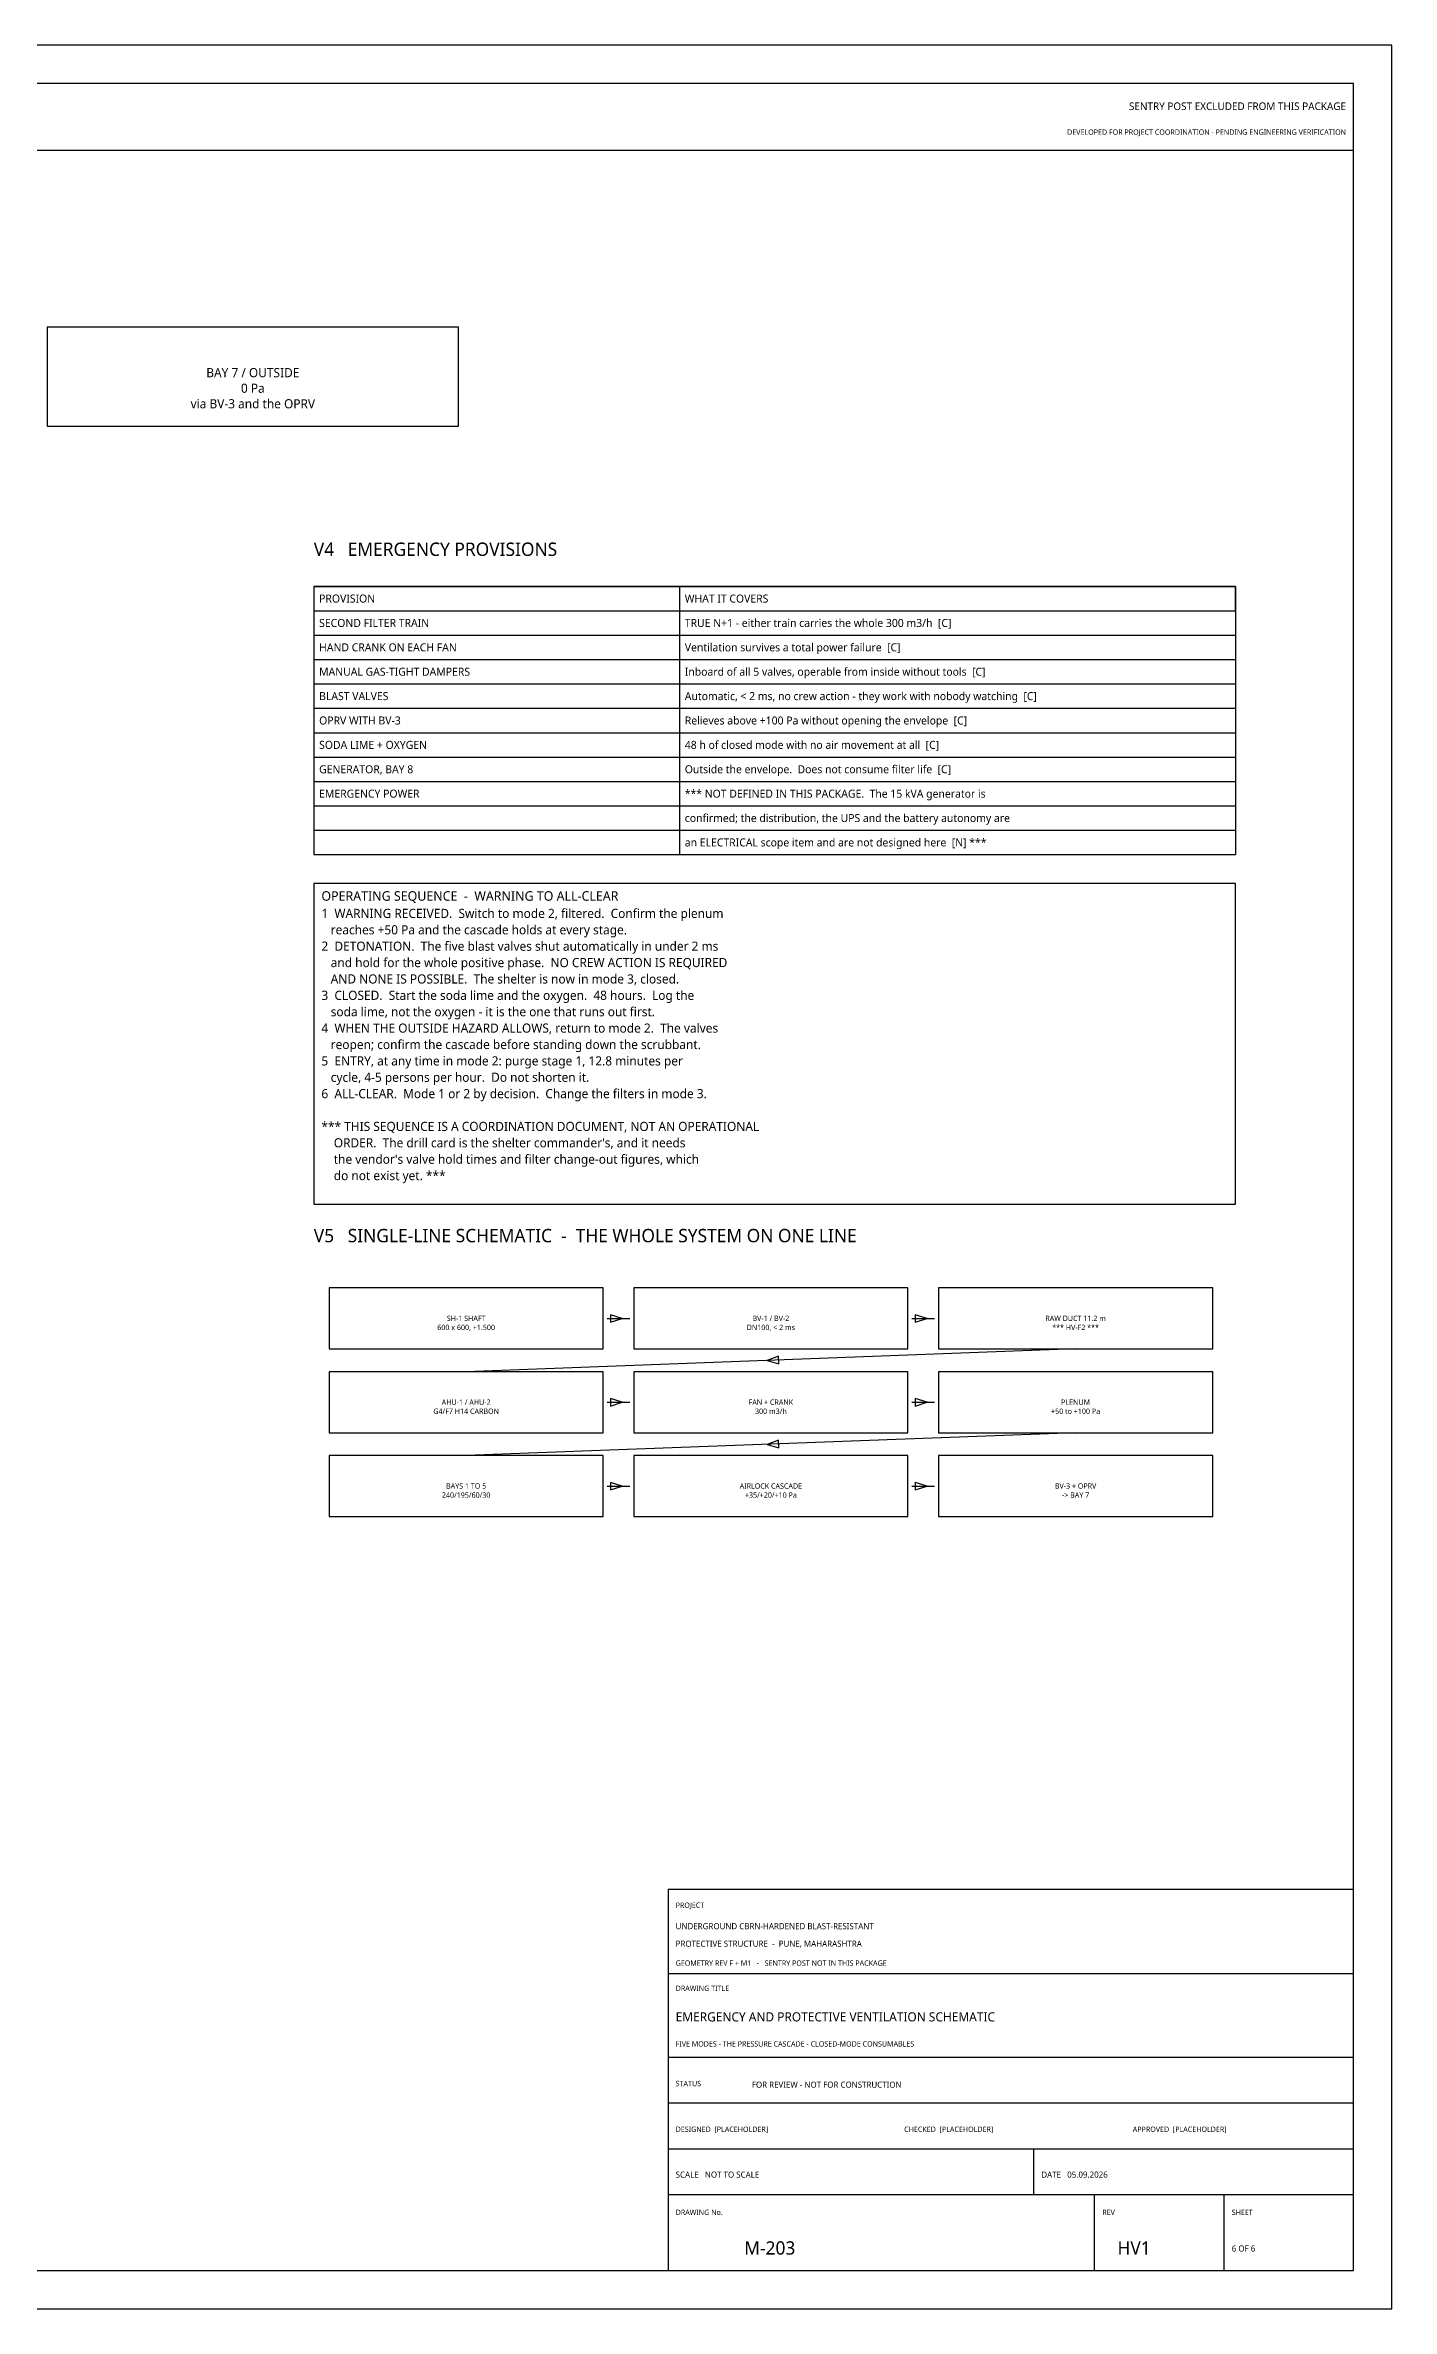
# Model space of a CAD drawing. Header units: millimetres. Extents: x 0 to 841, y 0 to 594.
# Drawn here: x 488 to 841, y 0 to 594 of the extents above; entities that cross this region are included whole.
import ezdxf
from ezdxf.enums import TextEntityAlignment as Align

# ---------------------------------------------------------------- set-up
doc = ezdxf.new("R2010")
doc.units = ezdxf.units.MM
for name, color, linetype in [('M-AIRFLOW', 1, 'Continuous'), ('M-DAMPER', 6, 'Continuous'), ('M-DUCT-EXH', 1, 'Continuous'), ('M-DUCT-FRESH', 4, 'Continuous'), ('M-DUCT-RETURN', 3, 'Continuous'), ('M-DUCT-SUPPLY', 5, 'Continuous'), ('M-EQUIP', 2, 'Continuous'), ('M-FLAG', 1, 'Continuous'), ('M-TABLE', 7, 'Continuous'), ('M-TEXT', 7, 'Continuous'), ('M-TITLE', 7, 'Continuous'), ('S-NOTE', 7, 'Continuous'), ('S-TITLE', 7, 'Continuous')]:
    doc.layers.add(name, color=color, linetype=linetype)
doc.styles.add('OpenSans', font='OpenSans-Regular.ttf')

msp = doc.modelspace()

# ---------------------------------------------------------------- linework, layer by layer
at = {"layer": 'M-AIRFLOW'}
for p, q in [((635, 259.875), (641, 259.875)), ((715, 259.875), (721, 259.875)), ((758, 251.875), (598, 245.875)), ((635, 237.875), (641, 237.875)), ((715, 237.875), (721, 237.875)), ((758, 229.875), (598, 223.875)), ((635, 215.875), (641, 215.875)), ((715, 215.875), (721, 215.875))]:
    msp.add_line(p, q, dxfattribs=at)
for points in [[(639, 259.875), (635.92, 260.865), (635.92, 258.885)], [(719, 259.875), (715.92, 260.865), (715.92, 258.885)], [(677.001, 248.838), (680.116, 247.964), (680.041, 249.942)], [(639, 237.875), (635.92, 238.865), (635.92, 236.885)], [(719, 237.875), (715.92, 238.865), (715.92, 236.885)], [(677.001, 226.838), (680.116, 225.964), (680.041, 227.942)], [(639, 215.875), (635.92, 216.865), (635.92, 214.885)], [(719, 215.875), (715.92, 216.865), (715.92, 214.885)]]:
    msp.add_lwpolyline(points, close=True, dxfattribs=at)
at = {"layer": 'M-DAMPER'}
msp.add_lwpolyline([(642, 251.875), (714, 251.875), (714, 267.875), (642, 267.875)], close=True, dxfattribs=at)
at = {"layer": 'M-DUCT-EXH'}
for points in [[(488, 494), (596, 494), (596, 520), (488, 520)], [(722, 207.875), (794, 207.875), (794, 223.875), (722, 223.875)]]:
    msp.add_lwpolyline(points, close=True, dxfattribs=at)
at = {"layer": 'M-DUCT-FRESH'}
msp.add_lwpolyline([(562, 251.875), (634, 251.875), (634, 267.875), (562, 267.875)], close=True, dxfattribs=at)
at = {"layer": 'M-DUCT-RETURN'}
msp.add_lwpolyline([(642, 207.875), (714, 207.875), (714, 223.875), (642, 223.875)], close=True, dxfattribs=at)
at = {"layer": 'M-DUCT-SUPPLY'}
msp.add_lwpolyline([(562, 207.875), (634, 207.875), (634, 223.875), (562, 223.875)], close=True, dxfattribs=at)
at = {"layer": 'M-EQUIP'}
for points in [[(562, 229.875), (634, 229.875), (634, 245.875), (562, 245.875)], [(642, 229.875), (714, 229.875), (714, 245.875), (642, 245.875)], [(722, 229.875), (794, 229.875), (794, 245.875), (722, 245.875)]]:
    msp.add_lwpolyline(points, close=True, dxfattribs=at)
at = {"layer": 'M-FLAG'}
msp.add_lwpolyline([(722, 251.875), (794, 251.875), (794, 267.875), (722, 267.875)], close=True, dxfattribs=at)
at = {"layer": 'M-TABLE'}
for p, q in [((558, 452), (800, 452)), ((558, 452), (558, 381.6)), ((654, 452), (654, 381.6)), ((800, 452), (800, 381.6)), ((558, 439.2), (800, 439.2)), ((558, 432.8), (800, 432.8)), ((558, 426.4), (800, 426.4)), ((558, 420), (800, 420)), ((558, 413.6), (800, 413.6)), ((558, 407.2), (800, 407.2)), ((558, 400.8), (800, 400.8)), ((558, 394.4), (800, 394.4)), ((558, 388), (800, 388)), ((558, 381.6), (800, 381.6))]:
    msp.add_line(p, q, dxfattribs=at)
msp.add_lwpolyline([(558, 445.6), (800, 445.6), (800, 452), (558, 452)], close=True, dxfattribs=at)
at = {"layer": 'M-TITLE'}
for p, q in [((10, 566.5), (831, 566.5)), ((651, 88), (831, 88)), ((651, 66), (831, 66)), ((651, 54), (831, 54)), ((651, 42), (831, 42)), ((747, 30), (747, 42)), ((651, 30), (831, 30)), ((763, 10), (763, 30)), ((797, 10), (797, 30))]:
    msp.add_line(p, q, dxfattribs=at)
msp.add_lwpolyline([(651, 10), (831, 10), (831, 110), (651, 110)], close=True, dxfattribs=at)
at = {"layer": 'S-TITLE'}
for points in [[(0, 0), (841, 0), (841, 594), (0, 594)], [(10, 10), (831, 10), (831, 584), (10, 584)], [(558, 289.875), (800, 289.875), (800, 374), (558, 374)]]:
    msp.add_lwpolyline(points, close=True, dxfattribs=at)

# ---------------------------------------------------------------- texts
at = {"layer": 'M-FLAG', "style": 'OpenSans'}
for s, height, p in [('SENTRY POST EXCLUDED FROM THIS PACKAGE', 2, (829, 577)), ('DEVELOPED FOR PROJECT COORDINATION - PENDING ENGINEERING VERIFICATION', 1.4, (829, 570.5))]:
    msp.add_text(s, height=height, dxfattribs=at).set_placement(p, align=Align.RIGHT)
msp.add_text('FOR REVIEW - NOT FOR CONSTRUCTION', height=1.6, dxfattribs=at).set_placement((673, 58))
at = {"layer": 'M-TABLE', "style": 'OpenSans'}
for s, p in [('PROVISION', (559.4, 447.75)), ('WHAT IT COVERS', (655.4, 447.75)), ('SECOND FILTER TRAIN', (559.4, 441.35)), ('TRUE N+1 - either train carries the whole 300 m3/h  [C]', (655.4, 441.35)), ('HAND CRANK ON EACH FAN', (559.4, 434.95)), ('Ventilation survives a total power failure  [C]', (655.4, 434.95)), ('MANUAL GAS-TIGHT DAMPERS', (559.4, 428.55)), ('Inboard of all 5 valves, operable from inside without tools  [C]', (655.4, 428.55)), ('BLAST VALVES', (559.4, 422.15)), ('Automatic, < 2 ms, no crew action - they work with nobody watching  [C]', (655.4, 422.15)), ('OPRV WITH BV-3', (559.4, 415.75)), ('Relieves above +100 Pa without opening the envelope  [C]', (655.4, 415.75)), ('SODA LIME + OXYGEN', (559.4, 409.35)), ('48 h of closed mode with no air movement at all  [C]', (655.4, 409.35)), ('GENERATOR, BAY 8', (559.4, 402.95)), ('Outside the envelope.  Does not consume filter life  [C]', (655.4, 402.95)), ('EMERGENCY POWER', (559.4, 396.55)), ('*** NOT DEFINED IN THIS PACKAGE.  The 15 kVA generator is', (655.4, 396.55)), ('confirmed; the distribution, the UPS and the battery autonomy are', (655.4, 390.15)), ('an ELECTRICAL scope item and are not designed here  [N] ***', (655.4, 383.75))]:
    msp.add_text(s, height=2.1, dxfattribs=at).set_placement(p)
at = {"layer": 'M-TEXT', "style": 'OpenSans'}
for s, height, p in [('BAY 7 / OUTSIDE', 2.4, (542, 508.08)), ('0 Pa', 2.4, (542, 504)), ('via BV-3 and the OPRV', 2.4, (542, 499.92)), ('600 x 600, +1.500', 1.4, (598, 257.53)), ('SH-1 SHAFT', 1.4, (598, 259.91)), ('DN100, < 2 ms', 1.4, (678, 257.53)), ('BV-1 / BV-2', 1.4, (678, 259.91)), ('RAW DUCT 11.2 m', 1.4, (758, 259.91)), ('*** HV-F2 ***', 1.4, (758, 257.53)), ('AHU-1 / AHU-2', 1.4, (598, 237.91)), ('FAN + CRANK', 1.4, (678, 237.91)), ('PLENUM', 1.4, (758, 237.91)), ('G4/F7 H14 CARBON', 1.4, (598, 235.53)), ('300 m3/h', 1.4, (678, 235.53)), ('+50 to +100 Pa', 1.4, (758, 235.53)), ('240/195/60/30', 1.4, (598, 213.53)), ('BAYS 1 TO 5', 1.4, (598, 215.91)), ('AIRLOCK CASCADE', 1.4, (678, 215.91)), ('+35/+20/+10 Pa', 1.4, (678, 213.53)), ('BV-3 + OPRV', 1.4, (758, 215.91)), ('-> BAY 7', 1.4, (758, 213.53))]:
    msp.add_text(s, height=height, dxfattribs=at).set_placement(p, align=Align.MIDDLE_CENTER)
at = {"layer": 'M-TITLE', "style": 'OpenSans'}
for s, height, p in [('V4   EMERGENCY PROVISIONS', 3.5, (558, 460)), ('V5   SINGLE-LINE SCHEMATIC  -  THE WHOLE SYSTEM ON ONE LINE', 3.5, (558, 279.875)), ('PROJECT', 1.4, (653, 105.2)), ('UNDERGROUND CBRN-HARDENED BLAST-RESISTANT', 1.6, (653, 99.6)), ('PROTECTIVE STRUCTURE  -  PUNE, MAHARASHTRA', 1.6, (653, 95)), ('GEOMETRY REV F + M1   -   SENTRY POST NOT IN THIS PACKAGE', 1.4, (653, 90)), ('DRAWING TITLE', 1.4, (653, 83.4)), ('EMERGENCY AND PROTECTIVE VENTILATION SCHEMATIC', 2.4, (653, 75.4)), ('FIVE MODES - THE PRESSURE CASCADE - CLOSED-MODE CONSUMABLES', 1.4, (653, 68.8)), ('STATUS', 1.4, (653, 58.4)), ('DESIGNED  [PLACEHOLDER]', 1.4, (653, 46.4)), ('CHECKED  [PLACEHOLDER]', 1.4, (713, 46.4)), ('APPROVED  [PLACEHOLDER]', 1.4, (773, 46.4)), ('SCALE   NOT TO SCALE', 1.6, (653, 34.4)), ('DATE   05.09.2026', 1.6, (749, 34.4)), ('DRAWING No.', 1.4, (653, 24.6)), ('REV', 1.4, (765, 24.6)), ('SHEET', 1.4, (799, 24.6)), ('M-203', 3.5, (671, 14.2)), ('HV1', 3.5, (769, 14.2)), ('6 OF 6', 1.6, (799, 15))]:
    msp.add_text(s, height=height, dxfattribs=at).set_placement(p)
at = {"layer": 'S-NOTE', "style": 'OpenSans'}
for s, p in [('1  WARNING RECEIVED.  Switch to mode 2, filtered.  Confirm the plenum', (560, 364.975)), ('   reaches +50 Pa and the cascade holds at every stage.', (560, 360.675)), ('2  DETONATION.  The five blast valves shut automatically in under 2 ms', (560, 356.375)), ('   and hold for the whole positive phase.  NO CREW ACTION IS REQUIRED', (560, 352.075)), ('3  CLOSED.  Start the soda lime and the oxygen.  48 hours.  Log the', (560, 343.475)), ('   AND NONE IS POSSIBLE.  The shelter is now in mode 3, closed.', (560, 347.775)), ('   soda lime, not the oxygen - it is the one that runs out first.', (560, 339.175)), ('4  WHEN THE OUTSIDE HAZARD ALLOWS, return to mode 2.  The valves', (560, 334.875)), ('   reopen; confirm the cascade before standing down the scrubbant.', (560, 330.575)), ('5  ENTRY, at any time in mode 2: purge stage 1, 12.8 minutes per', (560, 326.275)), ('   cycle, 4-5 persons per hour.  Do not shorten it.', (560, 321.975)), ('6  ALL-CLEAR.  Mode 1 or 2 by decision.  Change the filters in mode 3.', (560, 317.675)), ('*** THIS SEQUENCE IS A COORDINATION DOCUMENT, NOT AN OPERATIONAL', (560, 309.075)), ("    the vendor's valve hold times and filter change-out figures, which", (560, 300.475)), ("    ORDER.  The drill card is the shelter commander's, and it needs", (560, 304.775)), ('    do not exist yet. ***', (560, 296.175))]:
    msp.add_text(s, height=2.4, dxfattribs=at).set_placement(p)
at = {"layer": 'S-TITLE', "style": 'OpenSans'}
msp.add_text('OPERATING SEQUENCE  -  WARNING TO ALL-CLEAR', height=2.5, dxfattribs=at).set_placement((560, 369.5))

doc.saveas('drawing.dxf')
